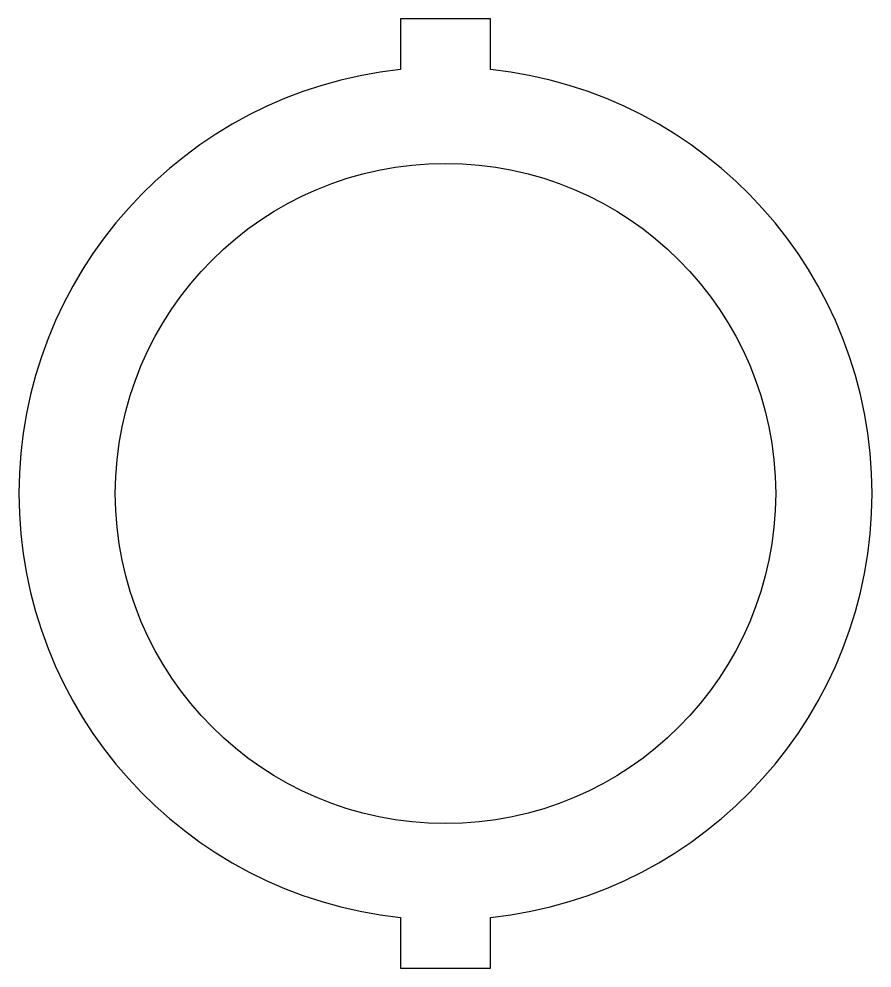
# Model space of a CAD drawing. Header units: millimetres. Extents: x -35.4 to 35.4, y -39.4 to 39.4.
import ezdxf

# ---------------------------------------------------------------- set-up
doc = ezdxf.new("R2010")
doc.units = ezdxf.units.MM
doc.layers.get('0').update_dxf_attribs({"linetype": 'CONTINUOUS'})

msp = doc.modelspace()

# ---------------------------------------------------------------- linework, layer by layer
msp.add_lwpolyline([(3.75, -35.223, 0.899187), (3.75, 35.223), (3.75, 39.422), (-3.75, 39.422), (-3.75, 35.223, 0.899187), (-3.75, -35.223), (-3.75, -39.422), (3.75, -39.422)], format="xyb", close=True)
msp.add_circle((0, 0), 27.422)

doc.saveas('drawing.dxf')
